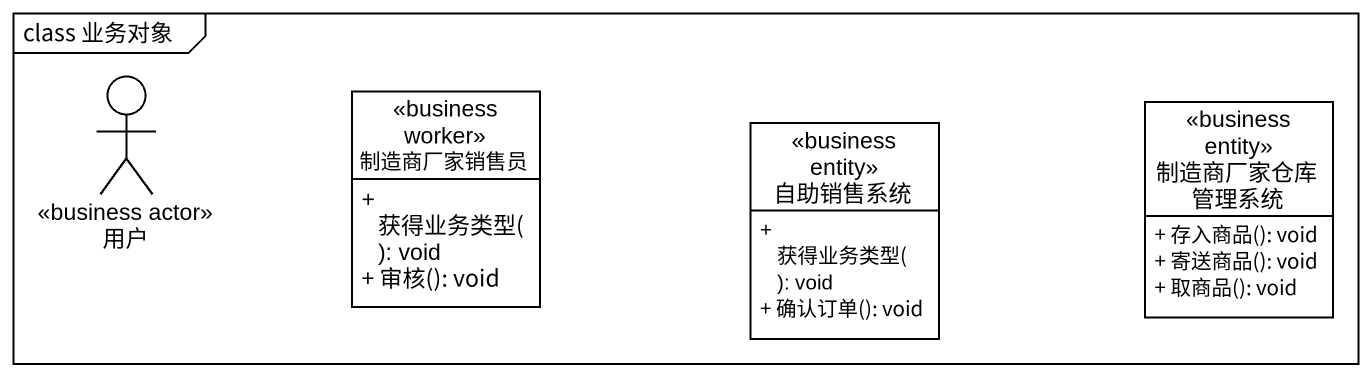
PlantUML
@startuml
mainframe class 业务对象
allowmixing
hide circle
hide empty members
skinparam classAttributeIconSize 0
actor 用户 <<business actor>>
class 制造商厂家销售员 <<business worker>> {
  + 获得业务类型(): void
  + 审核(): void
}
class 自助销售系统 <<business entity>> {
  + 获得业务类型(): void
  + 确认订单(): void
}
class 制造商厂家仓库管理系统 <<business entity>> {
  + 存入商品(): void
  + 寄送商品(): void
  + 取商品(): void
}
@enduml
